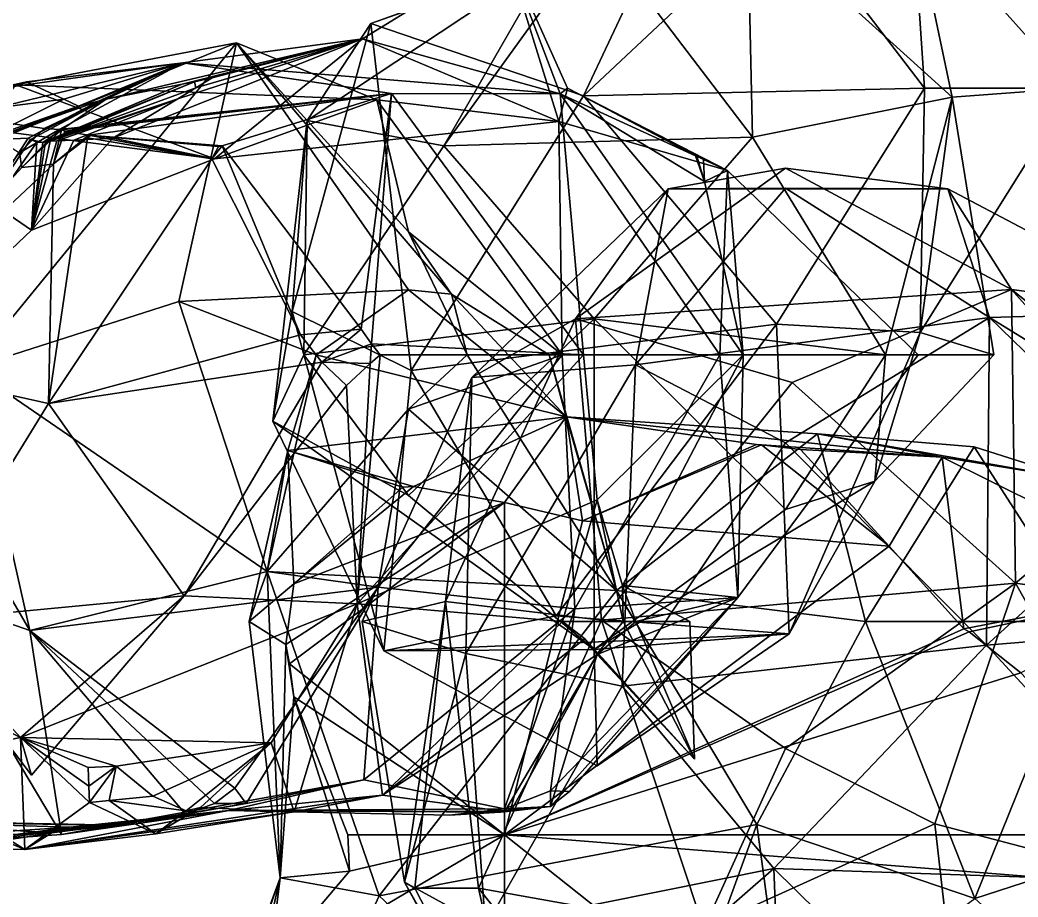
# Model space of a CAD drawing. Extents: x 290095 to 295679, y 4553756 to 4561441.
# Drawn here: x 293787.6 to 293854.3, y 4558710.3 to 4558768.9 of the extents above; entities that cross this region are included whole.
import ezdxf

# ---------------------------------------------------------------- set-up
doc = ezdxf.new("R2010")
doc.units = 0
doc.layers.add('Au_ppm_Pref_-_0_5', color=7, linetype='CONTINUOUS')

msp = doc.modelspace()

# ---------------------------------------------------------------- linework, layer by layer
at = {"layer": 'Au_ppm_Pref_-_0_5'}
for points in [[(293830.823, 4558775.64, 1876.827), (293838.787, 4558776.532, 1880.878), (293825.281, 4558763.86, 1881.341)], [(293848.072, 4558764.377, 1881.203), (293825.281, 4558763.86, 1881.341), (293838.787, 4558776.532, 1880.878)], [(293847.277, 4558776.384, 1876.827), (293836.245, 4558776.151, 1871.703), (293849.911, 4558763.767, 1870.999)], [(293847.277, 4558776.384, 1876.827), (293848.072, 4558764.377, 1881.203), (293838.787, 4558776.532, 1880.878)], [(293847.277, 4558776.384, 1876.827), (293858.006, 4558764.377, 1876.827), (293848.072, 4558764.377, 1881.203)], [(293847.277, 4558776.384, 1876.827), (293849.911, 4558763.767, 1870.999), (293858.006, 4558764.377, 1876.827)], [(293823.151, 4558773.04, 1872.344), (293830.823, 4558775.64, 1876.827), (293811.062, 4558768.687, 1877.22)], [(293811.062, 4558768.687, 1877.22), (293830.823, 4558775.64, 1876.827), (293825.281, 4558763.86, 1881.341)], [(293836.245, 4558776.151, 1871.703), (293826.188, 4558774.73, 1867.436), (293836.571, 4558761.096, 1867.086)], [(293849.911, 4558763.767, 1870.999), (293836.245, 4558776.151, 1871.703), (293836.571, 4558761.096, 1867.086)], [(293823.151, 4558773.04, 1872.344), (293815.935, 4558760.517, 1867.34), (293826.188, 4558774.73, 1867.436)], [(293826.188, 4558774.73, 1867.436), (293815.935, 4558760.517, 1867.34), (293836.571, 4558761.096, 1867.086)], [(293806.805, 4558762.222, 1871.697), (293823.151, 4558773.04, 1872.344), (293811.062, 4558768.687, 1877.22)], [(293823.151, 4558773.04, 1872.344), (293806.805, 4558762.222, 1871.697), (293815.935, 4558760.517, 1867.34)], [(293820.086, 4558773.566, 1912.463), (293823.636, 4558762.152, 1917.156), (293810.504, 4558767.673, 1913.022)], [(293820.086, 4558773.566, 1912.463), (293810.504, 4558767.673, 1913.022), (293823.73, 4558764.004, 1906.88)], [(293820.086, 4558773.566, 1912.463), (293824.21, 4558764.377, 1912.463), (293823.636, 4558762.152, 1917.156)], [(293824.21, 4558764.377, 1912.463), (293820.086, 4558773.566, 1912.463), (293823.73, 4558764.004, 1906.88)], [(293806.805, 4558762.222, 1871.697), (293811.062, 4558768.687, 1877.22), (293805.814, 4558749.462, 1875.955)], [(293805.814, 4558749.462, 1875.955), (293811.062, 4558768.687, 1877.22), (293813.751, 4558745.502, 1881.397)], [(293813.751, 4558745.502, 1881.397), (293811.062, 4558768.687, 1877.22), (293825.281, 4558763.86, 1881.341)], [(293793.381, 4558763.641, 1910.501), (293810.504, 4558767.673, 1913.022), (293798.456, 4558764.646, 1912.013)], [(293798.501, 4558766.075, 1906.31), (293810.504, 4558767.673, 1913.022), (293793.381, 4558763.641, 1910.501)], [(293810.504, 4558767.673, 1913.022), (293793.829, 4558761.031, 1914.848), (293798.158, 4558763.671, 1913.31)], [(293810.504, 4558767.673, 1913.022), (293800.617, 4558759.647, 1918.854), (293793.829, 4558761.031, 1914.848)], [(293799.362, 4558764.405, 1912.882), (293810.504, 4558767.673, 1913.022), (293798.158, 4558763.671, 1913.31)], [(293798.456, 4558764.646, 1912.013), (293810.504, 4558767.673, 1913.022), (293800.449, 4558765.068, 1912.496)], [(293823.73, 4558764.004, 1906.88), (293810.504, 4558767.673, 1913.022), (293798.501, 4558766.075, 1906.31)], [(293800.449, 4558765.068, 1912.496), (293810.504, 4558767.673, 1913.022), (293799.362, 4558764.405, 1912.882)], [(293800.617, 4558759.647, 1918.854), (293810.504, 4558767.673, 1913.022), (293823.636, 4558762.152, 1917.156)], [(293784.215, 4558760.178, 1930.281), (293787.338, 4558764.598, 1924.359), (293802.083, 4558767.412, 1930.905)], [(293784.215, 4558760.178, 1930.281), (293802.083, 4558767.412, 1930.905), (293784.312, 4558745.654, 1930.778)], [(293784.312, 4558745.654, 1930.778), (293802.083, 4558767.412, 1930.905), (293798.232, 4558750.122, 1933.732)], [(293811.471, 4558763.589, 1925.077), (293802.083, 4558767.412, 1930.905), (293787.338, 4558764.598, 1924.359)], [(293813.589, 4558750.908, 1931.73), (293798.232, 4558750.122, 1933.732), (293802.083, 4558767.412, 1930.905)], [(293813.589, 4558754.781, 1927.54), (293816.455, 4558750.612, 1930.281), (293802.083, 4558767.412, 1930.905)], [(293813.589, 4558754.781, 1927.54), (293802.083, 4558767.412, 1930.905), (293811.471, 4558763.589, 1925.077)], [(293816.455, 4558750.612, 1930.281), (293813.589, 4558750.908, 1931.73), (293802.083, 4558767.412, 1930.905)], [(293798.501, 4558766.075, 1906.31), (293783.705, 4558762.511, 1903.761), (293789.231, 4558761.673, 1901.375)], [(293798.501, 4558766.075, 1906.31), (293785.738, 4558764.289, 1906.094), (293783.705, 4558762.511, 1903.761)], [(293798.501, 4558766.075, 1906.31), (293788.043, 4558764.792, 1906.411), (293785.738, 4558764.289, 1906.094)], [(293798.501, 4558766.075, 1906.31), (293790.536, 4558763.635, 1909.218), (293788.043, 4558764.792, 1906.411)], [(293790.241, 4558761.604, 1901.068), (293798.501, 4558766.075, 1906.31), (293789.231, 4558761.673, 1901.375)], [(293798.501, 4558766.075, 1906.31), (293790.241, 4558761.604, 1901.068), (293812.438, 4558764.022, 1901.062)], [(293798.501, 4558766.075, 1906.31), (293791.522, 4558763.178, 1910.328), (293790.536, 4558763.635, 1909.218)], [(293791.522, 4558763.178, 1910.328), (293798.501, 4558766.075, 1906.31), (293792.863, 4558763.512, 1910.453)], [(293798.501, 4558766.075, 1906.31), (293793.381, 4558763.641, 1910.501), (293792.863, 4558763.512, 1910.453)], [(293823.73, 4558764.004, 1906.88), (293798.501, 4558766.075, 1906.31), (293812.438, 4558764.022, 1901.062)], [(293799.272, 4558764.807, 1912.257), (293798.456, 4558764.646, 1912.013), (293800.449, 4558765.068, 1912.496)], [(293799.362, 4558764.405, 1912.882), (293799.272, 4558764.807, 1912.257), (293800.449, 4558765.068, 1912.496)], [(293800.617, 4558759.647, 1918.854), (293787.338, 4558764.598, 1924.359), (293776.967, 4558762.714, 1918.402)], [(293788.043, 4558764.792, 1906.411), (293777.495, 4558761.944, 1905.753), (293785.738, 4558764.289, 1906.094)], [(293777.495, 4558761.944, 1905.753), (293788.043, 4558764.792, 1906.411), (293790.536, 4558763.635, 1909.218)], [(293800.617, 4558759.647, 1918.854), (293811.471, 4558763.589, 1925.077), (293787.338, 4558764.598, 1924.359)], [(293798.456, 4558764.646, 1912.013), (293789.318, 4558760.78, 1912.829), (293789.139, 4558760.755, 1912.757)], [(293798.456, 4558764.646, 1912.013), (293789.139, 4558760.755, 1912.757), (293793.381, 4558763.641, 1910.501)], [(293798.456, 4558764.646, 1912.013), (293799.272, 4558764.807, 1912.257), (293789.318, 4558760.78, 1912.829)], [(293789.318, 4558760.78, 1912.829), (293799.272, 4558764.807, 1912.257), (293789.633, 4558760.823, 1912.956)], [(293799.272, 4558764.807, 1912.257), (293799.362, 4558764.405, 1912.882), (293789.633, 4558760.823, 1912.956)], [(293789.633, 4558760.823, 1912.956), (293799.362, 4558764.405, 1912.882), (293798.158, 4558763.671, 1913.31)], [(293823.636, 4558762.152, 1917.156), (293824.21, 4558764.377, 1912.463), (293834.894, 4558758.871, 1912.463)], [(293823.73, 4558764.004, 1906.88), (293832.758, 4558759.853, 1911.395), (293824.21, 4558764.377, 1912.463)], [(293832.856, 4558759.824, 1911.589), (293833.304, 4558759.603, 1911.667), (293824.21, 4558764.377, 1912.463)], [(293833.304, 4558759.603, 1911.667), (293834.894, 4558758.871, 1912.463), (293824.21, 4558764.377, 1912.463)], [(293824.21, 4558764.377, 1912.463), (293832.758, 4558759.853, 1911.395), (293832.856, 4558759.824, 1911.589)], [(293838.174, 4558748.605, 1881.795), (293825.281, 4558763.86, 1881.341), (293848.072, 4558764.377, 1881.203)], [(293847.787, 4558748.047, 1876.053), (293838.174, 4558748.605, 1881.795), (293848.072, 4558764.377, 1881.203)], [(293849.911, 4558763.767, 1870.999), (293847.787, 4558748.047, 1876.053), (293858.006, 4558764.377, 1876.827)], [(293847.787, 4558748.047, 1876.053), (293848.072, 4558764.377, 1881.203), (293858.006, 4558764.377, 1876.827)], [(293790.536, 4558763.635, 1909.218), (293785.041, 4558760.903, 1910.684), (293777.495, 4558761.944, 1905.753)], [(293791.522, 4558763.178, 1910.328), (293785.041, 4558760.903, 1910.684), (293790.536, 4558763.635, 1909.218)], [(293788.154, 4558761.032, 1911.909), (293792.863, 4558763.512, 1910.453), (293793.381, 4558763.641, 1910.501)], [(293788.154, 4558761.032, 1911.909), (293793.381, 4558763.641, 1910.501), (293788.327, 4558760.953, 1912.102)], [(293793.381, 4558763.641, 1910.501), (293789.139, 4558760.755, 1912.757), (293788.327, 4558760.953, 1912.102)], [(293790.08, 4558760.845, 1913.157), (293789.633, 4558760.823, 1912.956), (293798.158, 4558763.671, 1913.31)], [(293790.08, 4558760.845, 1913.157), (293798.158, 4558763.671, 1913.31), (293791.203, 4558760.901, 1913.664)], [(293812.438, 4558764.022, 1901.062), (293790.241, 4558761.604, 1901.068), (293790.378, 4558761.589, 1901.024)], [(293812.438, 4558764.022, 1901.062), (293790.378, 4558761.589, 1901.024), (293790.605, 4558761.503, 1900.861)], [(293812.438, 4558764.022, 1901.062), (293790.605, 4558761.503, 1900.861), (293792.201, 4558761.237, 1899.861)], [(293798.158, 4558763.671, 1913.31), (293793.829, 4558761.031, 1914.848), (293791.203, 4558760.901, 1913.664)], [(293812.438, 4558764.022, 1901.062), (293792.201, 4558761.237, 1899.861), (293801.119, 4558760.518, 1896.002)], [(293810.411, 4558748.27, 1896.078), (293812.438, 4558764.022, 1901.062), (293801.119, 4558760.518, 1896.002)], [(293811.1, 4558747.301, 1896.068), (293812.438, 4558764.022, 1901.062), (293810.411, 4558748.27, 1896.078)], [(293811.1, 4558747.301, 1896.068), (293825.288, 4558746.559, 1900.639), (293812.438, 4558764.022, 1901.062)], [(293823.73, 4558764.004, 1906.88), (293812.438, 4558764.022, 1901.062), (293825.288, 4558746.559, 1900.639)], [(293838.174, 4558748.605, 1881.795), (293813.751, 4558745.502, 1881.397), (293825.281, 4558763.86, 1881.341)], [(293832.758, 4558759.853, 1911.395), (293823.73, 4558764.004, 1906.88), (293833.368, 4558758.144, 1911.015)], [(293835.946, 4558746.559, 1907.317), (293833.368, 4558758.144, 1911.015), (293823.73, 4558764.004, 1906.88)], [(293835.946, 4558746.559, 1907.317), (293823.73, 4558764.004, 1906.88), (293825.288, 4558746.559, 1900.639)], [(293849.911, 4558763.767, 1870.999), (293836.571, 4558761.096, 1867.086), (293845.459, 4558746.559, 1867.742)], [(293852.702, 4558746.559, 1870.887), (293849.911, 4558763.767, 1870.999), (293845.459, 4558746.559, 1867.742)], [(293849.911, 4558763.767, 1870.999), (293852.702, 4558746.559, 1870.887), (293847.787, 4558748.047, 1876.053)], [(293791.522, 4558763.178, 1910.328), (293785.574, 4558760.925, 1910.894), (293785.041, 4558760.903, 1910.684)], [(293791.522, 4558763.178, 1910.328), (293792.863, 4558763.512, 1910.453), (293785.574, 4558760.925, 1910.894)], [(293785.574, 4558760.925, 1910.894), (293792.863, 4558763.512, 1910.453), (293788.154, 4558761.032, 1911.909)], [(293800.617, 4558759.647, 1918.854), (293823.636, 4558762.152, 1917.156), (293811.471, 4558763.589, 1925.077)], [(293823.636, 4558762.152, 1917.156), (293823.851, 4558746.559, 1924.036), (293811.471, 4558763.589, 1925.077)], [(293823.851, 4558746.559, 1924.036), (293813.589, 4558754.781, 1927.54), (293811.471, 4558763.589, 1925.077)], [(293800.617, 4558759.647, 1918.854), (293776.967, 4558762.714, 1918.402), (293788.39, 4558754.876, 1915.629)], [(293776.967, 4558762.714, 1918.402), (293777.522, 4558744.57, 1912.256), (293788.39, 4558754.876, 1915.629)], [(293787.574, 4558760.045, 1901.229), (293789.231, 4558761.673, 1901.375), (293783.705, 4558762.511, 1903.761)], [(293790.241, 4558761.604, 1901.068), (293789.231, 4558761.673, 1901.375), (293787.574, 4558760.045, 1901.229)], [(293804.511, 4558742.12, 1870.887), (293806.805, 4558762.222, 1871.697), (293805.814, 4558749.462, 1875.955)], [(293806.805, 4558762.222, 1871.697), (293804.511, 4558742.12, 1870.887), (293806.591, 4558746.559, 1867.588)], [(293806.805, 4558762.222, 1871.697), (293806.591, 4558746.559, 1867.588), (293815.935, 4558760.517, 1867.34)], [(293823.636, 4558762.152, 1917.156), (293834.397, 4558746.559, 1917.662), (293823.851, 4558746.559, 1924.036)], [(293823.636, 4558762.152, 1917.156), (293834.894, 4558758.871, 1912.463), (293834.397, 4558746.559, 1917.662)], [(293788.154, 4558761.032, 1911.909), (293777.522, 4558744.57, 1912.256), (293785.574, 4558760.925, 1910.894)], [(293788.327, 4558760.953, 1912.102), (293777.522, 4558744.57, 1912.256), (293788.154, 4558761.032, 1911.909)], [(293790.241, 4558761.604, 1901.068), (293787.574, 4558760.045, 1901.229), (293787.744, 4558759.071, 1900.82)], [(293787.744, 4558759.071, 1900.82), (293790.378, 4558761.589, 1901.024), (293790.241, 4558761.604, 1901.068)], [(293789.854, 4558759.303, 1900.319), (293790.378, 4558761.589, 1901.024), (293787.744, 4558759.071, 1900.82)], [(293793.829, 4558761.031, 1914.848), (293788.39, 4558754.876, 1915.629), (293791.203, 4558760.901, 1913.664)], [(293800.617, 4558759.647, 1918.854), (293788.39, 4558754.876, 1915.629), (293793.829, 4558761.031, 1914.848)], [(293792.117, 4558761.052, 1899.827), (293789.86, 4558759.313, 1900.32), (293789.521, 4558743.303, 1896.263)], [(293789.521, 4558743.303, 1896.263), (293800.444, 4558759.66, 1895.959), (293792.117, 4558761.052, 1899.827)], [(293790.605, 4558761.503, 1900.861), (293790.378, 4558761.589, 1901.024), (293789.854, 4558759.303, 1900.319)], [(293790.605, 4558761.503, 1900.861), (293789.854, 4558759.303, 1900.319), (293789.86, 4558759.313, 1900.32)], [(293790.605, 4558761.503, 1900.861), (293789.86, 4558759.313, 1900.32), (293792.201, 4558761.237, 1899.861)], [(293792.201, 4558761.237, 1899.861), (293789.86, 4558759.313, 1900.32), (293792.117, 4558761.052, 1899.827)], [(293792.201, 4558761.237, 1899.861), (293792.117, 4558761.052, 1899.827), (293792.329, 4558761.216, 1899.781)], [(293800.444, 4558759.66, 1895.959), (293792.329, 4558761.216, 1899.781), (293792.117, 4558761.052, 1899.827)], [(293792.201, 4558761.237, 1899.861), (293792.329, 4558761.216, 1899.781), (293801.119, 4558760.518, 1896.002)], [(293800.88, 4558760.487, 1895.993), (293792.329, 4558761.216, 1899.781), (293800.444, 4558759.66, 1895.959)], [(293800.88, 4558760.487, 1895.993), (293801.119, 4558760.518, 1896.002), (293792.329, 4558761.216, 1899.781)], [(293825.999, 4558748.972, 1867.519), (293836.571, 4558761.096, 1867.086), (293815.935, 4558760.517, 1867.34)], [(293825.999, 4558748.972, 1867.519), (293845.459, 4558746.559, 1867.742), (293836.571, 4558761.096, 1867.086)], [(293788.738, 4558760.766, 1912.559), (293777.522, 4558744.57, 1912.256), (293788.327, 4558760.953, 1912.102)], [(293788.39, 4558754.876, 1915.629), (293777.522, 4558744.57, 1912.256), (293788.738, 4558760.766, 1912.559)], [(293789.139, 4558760.755, 1912.757), (293788.738, 4558760.766, 1912.559), (293788.327, 4558760.953, 1912.102)], [(293788.39, 4558754.876, 1915.629), (293790.08, 4558760.845, 1913.157), (293791.203, 4558760.901, 1913.664)], [(293790.08, 4558760.845, 1913.157), (293788.39, 4558754.876, 1915.629), (293789.633, 4558760.823, 1912.956)], [(293788.39, 4558754.876, 1915.629), (293789.318, 4558760.78, 1912.829), (293789.633, 4558760.823, 1912.956)], [(293789.318, 4558760.78, 1912.829), (293788.39, 4558754.876, 1915.629), (293789.139, 4558760.755, 1912.757)], [(293788.39, 4558754.876, 1915.629), (293788.738, 4558760.766, 1912.559), (293789.139, 4558760.755, 1912.757)], [(293800.444, 4558759.66, 1895.959), (293806.363, 4558747.895, 1895.924), (293801.119, 4558760.518, 1896.002)], [(293800.88, 4558760.487, 1895.993), (293800.444, 4558759.66, 1895.959), (293801.119, 4558760.518, 1896.002)], [(293801.119, 4558760.518, 1896.002), (293806.363, 4558747.895, 1895.924), (293810.411, 4558748.27, 1896.078)], [(293825.999, 4558748.972, 1867.519), (293815.935, 4558760.517, 1867.34), (293806.591, 4558746.559, 1867.588)], [(293787.574, 4558760.045, 1901.229), (293775.998, 4558746.291, 1900.628), (293787.744, 4558759.071, 1900.82)], [(293800.444, 4558759.66, 1895.959), (293789.521, 4558743.303, 1896.263), (293806.363, 4558747.895, 1895.924)], [(293833.368, 4558758.144, 1911.015), (293832.856, 4558759.824, 1911.589), (293832.758, 4558759.853, 1911.395)], [(293833.304, 4558759.603, 1911.667), (293832.856, 4558759.824, 1911.589), (293833.368, 4558758.144, 1911.015)], [(293787.744, 4558759.071, 1900.82), (293775.998, 4558746.291, 1900.628), (293789.854, 4558759.303, 1900.319)], [(293789.854, 4558759.303, 1900.319), (293775.998, 4558746.291, 1900.628), (293789.521, 4558743.303, 1896.263)], [(293789.86, 4558759.313, 1900.32), (293789.854, 4558759.303, 1900.319), (293789.521, 4558743.303, 1896.263)], [(293824.735, 4558748.956, 1841.314), (293853.879, 4558750.932, 1840.224), (293838.787, 4558759.028, 1842.974)], [(293830.944, 4558757.65, 1847.13), (293824.735, 4558748.956, 1841.314), (293838.787, 4558759.028, 1842.974)], [(293849.632, 4558757.653, 1845.716), (293830.944, 4558757.65, 1847.13), (293838.787, 4558759.028, 1842.974)], [(293833.368, 4558758.144, 1911.015), (293834.894, 4558758.871, 1912.463), (293833.304, 4558759.603, 1911.667)], [(293838.787, 4558759.028, 1842.974), (293853.879, 4558750.932, 1840.224), (293849.632, 4558757.653, 1845.716)], [(293833.368, 4558758.144, 1911.015), (293835.946, 4558746.559, 1907.317), (293834.894, 4558758.871, 1912.463)], [(293834.894, 4558758.871, 1912.463), (293847.639, 4558746.559, 1912.463), (293834.397, 4558746.559, 1917.662)], [(293835.946, 4558746.559, 1907.317), (293847.639, 4558746.559, 1912.463), (293834.894, 4558758.871, 1912.463)], [(293817.805, 4558745.042, 1847.13), (293824.735, 4558748.956, 1841.314), (293830.944, 4558757.65, 1847.13)], [(293828.76, 4558745.886, 1852.765), (293817.805, 4558745.042, 1847.13), (293830.944, 4558757.65, 1847.13)], [(293838.787, 4558757.699, 1850.843), (293852.418, 4558749.058, 1853.625), (293828.76, 4558745.886, 1852.765)], [(293838.787, 4558757.699, 1850.843), (293828.76, 4558745.886, 1852.765), (293830.944, 4558757.65, 1847.13)], [(293838.787, 4558757.699, 1850.843), (293830.944, 4558757.65, 1847.13), (293849.632, 4558757.653, 1845.716)], [(293849.632, 4558757.653, 1845.716), (293852.418, 4558749.058, 1853.625), (293838.787, 4558757.699, 1850.843)], [(293852.418, 4558749.058, 1853.625), (293849.632, 4558757.653, 1845.716), (293865.2, 4558749.432, 1847.19)], [(293853.879, 4558750.932, 1840.224), (293865.2, 4558749.432, 1847.19), (293849.632, 4558757.653, 1845.716)], [(293823.851, 4558746.559, 1924.036), (293817.514, 4558746.559, 1928.43), (293813.589, 4558754.781, 1927.54)], [(293813.589, 4558754.781, 1927.54), (293817.514, 4558746.559, 1928.43), (293816.455, 4558750.612, 1930.281)], [(293813.589, 4558750.908, 1931.73), (293807.405, 4558746.559, 1933.196), (293798.232, 4558750.122, 1933.732)], [(293824.115, 4558742.402, 1934.855), (293807.405, 4558746.559, 1933.196), (293813.589, 4558750.908, 1931.73)], [(293816.455, 4558750.612, 1930.281), (293824.115, 4558742.402, 1934.855), (293813.589, 4558750.908, 1931.73)], [(293817.514, 4558746.559, 1928.43), (293822.976, 4558746.559, 1930.281), (293816.455, 4558750.612, 1930.281)], [(293816.455, 4558750.612, 1930.281), (293822.976, 4558746.559, 1930.281), (293824.115, 4558742.402, 1934.855)], [(293839.216, 4558744.709, 1836.457), (293853.879, 4558750.932, 1840.224), (293824.735, 4558748.956, 1841.314)], [(293839.216, 4558744.709, 1836.457), (293854.148, 4558731.308, 1833.815), (293853.879, 4558750.932, 1840.224)], [(293865.2, 4558749.432, 1847.19), (293853.879, 4558750.932, 1840.224), (293870.383, 4558737.788, 1841.191)], [(293863.986, 4558739.559, 1837.585), (293853.879, 4558750.932, 1840.224), (293854.148, 4558731.308, 1833.815)], [(293863.986, 4558739.559, 1837.585), (293870.383, 4558737.788, 1841.191), (293853.879, 4558750.932, 1840.224)], [(293804.137, 4558732.071, 1930.598), (293784.312, 4558745.654, 1930.778), (293798.232, 4558750.122, 1933.732)], [(293804.137, 4558732.071, 1930.598), (293798.232, 4558750.122, 1933.732), (293807.405, 4558746.559, 1933.196)], [(293804.511, 4558742.12, 1870.887), (293805.814, 4558749.462, 1875.955), (293811.931, 4558726.778, 1876.828)], [(293813.751, 4558745.502, 1881.397), (293811.931, 4558726.778, 1876.828), (293805.814, 4558749.462, 1875.955)], [(293825.999, 4558748.972, 1867.519), (293806.591, 4558746.559, 1867.588), (293813.589, 4558737.145, 1867.749)], [(293825.999, 4558748.972, 1867.519), (293813.589, 4558737.145, 1867.749), (293825.994, 4558726.864, 1869.675)], [(293826.487, 4558728.819, 1835.357), (293824.735, 4558748.956, 1841.314), (293816.05, 4558730.068, 1841.304)], [(293816.05, 4558730.068, 1841.304), (293824.735, 4558748.956, 1841.314), (293817.805, 4558745.042, 1847.13)], [(293826.487, 4558728.819, 1835.357), (293839.216, 4558744.709, 1836.457), (293824.735, 4558748.956, 1841.314)], [(293825.999, 4558748.972, 1867.519), (293825.994, 4558726.864, 1869.675), (293838.787, 4558736.216, 1867.44)], [(293825.999, 4558748.972, 1867.519), (293838.787, 4558736.216, 1867.44), (293845.459, 4558746.559, 1867.742)], [(293852.418, 4558749.058, 1853.625), (293838.787, 4558740.669, 1857.045), (293828.76, 4558745.886, 1852.765)], [(293852.223, 4558727.148, 1857.086), (293838.787, 4558740.669, 1857.045), (293852.418, 4558749.058, 1853.625)], [(293863.986, 4558737.819, 1856.095), (293852.223, 4558727.148, 1857.086), (293852.418, 4558749.058, 1853.625)], [(293870.485, 4558737.933, 1853.069), (293852.418, 4558749.058, 1853.625), (293865.2, 4558749.432, 1847.19)], [(293870.485, 4558737.933, 1853.069), (293863.986, 4558737.819, 1856.095), (293852.418, 4558749.058, 1853.625)], [(293823.446, 4558729.113, 1881.349), (293813.751, 4558745.502, 1881.397), (293838.174, 4558748.605, 1881.795)], [(293838.174, 4558748.605, 1881.795), (293839.03, 4558727.919, 1877.276), (293823.446, 4558729.113, 1881.349)], [(293847.787, 4558748.047, 1876.053), (293839.03, 4558727.919, 1877.276), (293838.174, 4558748.605, 1881.795)], [(293806.363, 4558747.895, 1895.924), (293789.521, 4558743.303, 1896.263), (293807.798, 4558746.068, 1895.909)], [(293807.798, 4558746.068, 1895.909), (293810.411, 4558748.27, 1896.078), (293806.363, 4558747.895, 1895.924)], [(293807.798, 4558746.068, 1895.909), (293811.1, 4558747.301, 1896.068), (293810.411, 4558748.27, 1896.078)], [(293844.753, 4558738.122, 1870.887), (293839.03, 4558727.919, 1877.276), (293847.787, 4558748.047, 1876.053)], [(293852.702, 4558746.559, 1870.887), (293844.753, 4558738.122, 1870.887), (293847.787, 4558748.047, 1876.053)], [(293807.798, 4558746.068, 1895.909), (293811.01, 4558745.986, 1896.018), (293811.1, 4558747.301, 1896.068)], [(293811.01, 4558745.986, 1896.018), (293811.681, 4558746.559, 1896.061), (293811.1, 4558747.301, 1896.068)], [(293825.288, 4558746.559, 1900.639), (293811.1, 4558747.301, 1896.068), (293811.681, 4558746.559, 1896.061)], [(293775.998, 4558746.291, 1900.628), (293780.532, 4558728.741, 1896.879), (293789.521, 4558743.303, 1896.263)], [(293780.678, 4558730.787, 1918.197), (293777.538, 4558746.559, 1924.028), (293788.275, 4558728.145, 1924.731)], [(293777.538, 4558746.559, 1924.028), (293784.312, 4558745.654, 1930.778), (293788.275, 4558728.145, 1924.731)], [(293804.137, 4558732.071, 1930.598), (293807.405, 4558746.559, 1933.196), (293805.516, 4558740.157, 1936.22)], [(293804.511, 4558742.12, 1870.887), (293813.589, 4558737.145, 1867.749), (293806.591, 4558746.559, 1867.588)], [(293805.516, 4558740.157, 1936.22), (293807.405, 4558746.559, 1933.196), (293824.115, 4558742.402, 1934.855)], [(293811.01, 4558745.986, 1896.018), (293810.143, 4558729.915, 1900.84), (293811.681, 4558746.559, 1896.061)], [(293811.681, 4558746.559, 1896.061), (293810.143, 4558729.915, 1900.84), (293825.288, 4558746.559, 1900.639)], [(293810.143, 4558729.915, 1900.84), (293826.188, 4558736.871, 1903.813), (293825.288, 4558746.559, 1900.639)], [(293824.702, 4558729.572, 1918.121), (293811.559, 4558731.022, 1923.477), (293823.851, 4558746.559, 1924.036)], [(293823.851, 4558746.559, 1924.036), (293811.559, 4558731.022, 1923.477), (293813.589, 4558742.935, 1929.073)], [(293823.851, 4558746.559, 1924.036), (293813.589, 4558742.935, 1929.073), (293817.514, 4558746.559, 1928.43)], [(293813.589, 4558742.935, 1929.073), (293827.483, 4558730.801, 1928.955), (293817.514, 4558746.559, 1928.43)], [(293817.514, 4558746.559, 1928.43), (293827.483, 4558730.801, 1928.955), (293822.976, 4558746.559, 1930.281)], [(293824.115, 4558742.402, 1934.855), (293822.976, 4558746.559, 1930.281), (293827.483, 4558730.801, 1928.955)], [(293834.397, 4558746.559, 1917.662), (293824.702, 4558729.572, 1918.121), (293823.851, 4558746.559, 1924.036)], [(293835.598, 4558730.34, 1912.463), (293824.702, 4558729.572, 1918.121), (293834.397, 4558746.559, 1917.662)], [(293835.946, 4558746.559, 1907.317), (293825.288, 4558746.559, 1900.639), (293826.188, 4558736.871, 1903.813)], [(293835.946, 4558746.559, 1907.317), (293826.188, 4558736.871, 1903.813), (293827.886, 4558731.142, 1906.523)], [(293827.886, 4558731.142, 1906.523), (293835.598, 4558730.34, 1912.463), (293835.946, 4558746.559, 1907.317)], [(293847.639, 4558746.559, 1912.463), (293835.598, 4558730.34, 1912.463), (293834.397, 4558746.559, 1917.662)], [(293835.946, 4558746.559, 1907.317), (293835.598, 4558730.34, 1912.463), (293847.639, 4558746.559, 1912.463)], [(293844.753, 4558738.122, 1870.887), (293845.459, 4558746.559, 1867.742), (293838.787, 4558736.216, 1867.44)], [(293844.753, 4558738.122, 1870.887), (293852.702, 4558746.559, 1870.887), (293845.459, 4558746.559, 1867.742)], [(293804.137, 4558732.071, 1930.598), (293788.275, 4558728.145, 1924.731), (293784.312, 4558745.654, 1930.778)], [(293798.577, 4558730.441, 1896.349), (293807.798, 4558746.068, 1895.909), (293789.521, 4558743.303, 1896.263)], [(293798.577, 4558730.441, 1896.349), (293809.446, 4558744.496, 1895.91), (293807.798, 4558746.068, 1895.909)], [(293809.446, 4558744.496, 1895.91), (293811.01, 4558745.986, 1896.018), (293807.798, 4558746.068, 1895.909)], [(293810.143, 4558729.915, 1900.84), (293811.01, 4558745.986, 1896.018), (293809.446, 4558744.496, 1895.91)], [(293817.415, 4558726.607, 1852.676), (293828.76, 4558745.886, 1852.765), (293827.861, 4558724.41, 1856.776)], [(293817.805, 4558745.042, 1847.13), (293828.76, 4558745.886, 1852.765), (293817.415, 4558726.607, 1852.676)], [(293828.76, 4558745.886, 1852.765), (293838.787, 4558740.669, 1857.045), (293827.861, 4558724.41, 1856.776)], [(293816.05, 4558730.068, 1841.304), (293817.805, 4558745.042, 1847.13), (293810.477, 4558728.741, 1847.13)], [(293810.477, 4558728.741, 1847.13), (293817.805, 4558745.042, 1847.13), (293817.415, 4558726.607, 1852.676)], [(293823.446, 4558729.113, 1881.349), (293811.931, 4558726.778, 1876.828), (293813.751, 4558745.502, 1881.397)], [(293810.143, 4558729.915, 1900.84), (293809.446, 4558744.496, 1895.91), (293798.577, 4558730.441, 1896.349)], [(293839.216, 4558744.709, 1836.457), (293826.487, 4558728.819, 1835.357), (293854.148, 4558731.308, 1833.815)], [(293789.521, 4558743.303, 1896.263), (293780.532, 4558728.741, 1896.879), (293798.577, 4558730.441, 1896.349)], [(293804.137, 4558732.071, 1930.598), (293827.483, 4558730.801, 1928.955), (293813.589, 4558742.935, 1929.073)], [(293804.137, 4558732.071, 1930.598), (293813.589, 4558742.935, 1929.073), (293811.559, 4558731.022, 1923.477)], [(293813.927, 4558737.755, 1939.034), (293805.516, 4558740.157, 1936.22), (293824.115, 4558742.402, 1934.855)], [(293824.115, 4558742.402, 1934.855), (293820, 4558736.686, 1939.238), (293813.927, 4558737.755, 1939.034)], [(293824.115, 4558742.402, 1934.855), (293825.218, 4558735.462, 1939.627), (293820, 4558736.686, 1939.238)], [(293825.218, 4558735.462, 1939.627), (293824.115, 4558742.402, 1934.855), (293836.839, 4558740.572, 1939.378)], [(293836.839, 4558740.572, 1939.378), (293824.115, 4558742.402, 1934.855), (293849.251, 4558739.712, 1934.944)], [(293824.115, 4558742.402, 1934.855), (293827.483, 4558730.801, 1928.955), (293840.91, 4558741.267, 1931.044)], [(293840.91, 4558741.267, 1931.044), (293849.251, 4558739.712, 1934.944), (293824.115, 4558742.402, 1934.855)], [(293825.994, 4558726.864, 1869.675), (293804.511, 4558742.12, 1870.887), (293811.931, 4558726.778, 1876.828)], [(293804.511, 4558742.12, 1870.887), (293825.994, 4558726.864, 1869.675), (293813.589, 4558737.145, 1867.749)], [(293844.121, 4558728.741, 1926.856), (293840.91, 4558741.267, 1931.044), (293827.483, 4558730.801, 1928.955)], [(293840.91, 4558741.267, 1931.044), (293858.13, 4558738.278, 1930.281), (293849.251, 4558739.712, 1934.944)], [(293840.91, 4558741.267, 1931.044), (293844.121, 4558728.741, 1926.856), (293851.386, 4558740.414, 1926.39)], [(293858.13, 4558738.278, 1930.281), (293840.91, 4558741.267, 1931.044), (293851.386, 4558740.414, 1926.39)], [(293836.839, 4558740.572, 1939.378), (293837.182, 4558740.534, 1939.397), (293825.218, 4558735.462, 1939.627)], [(293825.218, 4558735.462, 1939.627), (293837.182, 4558740.534, 1939.397), (293845.711, 4558733.764, 1940.714)], [(293852.223, 4558727.148, 1857.086), (293827.861, 4558724.41, 1856.776), (293838.787, 4558740.669, 1857.045)], [(293836.839, 4558740.572, 1939.378), (293849.251, 4558739.712, 1934.944), (293837.182, 4558740.534, 1939.397)], [(293839.79, 4558740.236, 1939.579), (293845.711, 4558733.764, 1940.714), (293837.182, 4558740.534, 1939.397)], [(293837.182, 4558740.534, 1939.397), (293849.251, 4558739.712, 1934.944), (293839.79, 4558740.236, 1939.579)], [(293851.386, 4558740.414, 1926.39), (293844.121, 4558728.741, 1926.856), (293858.909, 4558728.741, 1926.734)], [(293858.13, 4558738.278, 1930.281), (293851.386, 4558740.414, 1926.39), (293858.909, 4558728.741, 1926.734)], [(293802.929, 4558728.741, 1936.22), (293805.516, 4558740.157, 1936.22), (293805.929, 4558731.249, 1939.895)], [(293804.137, 4558732.071, 1930.598), (293805.516, 4558740.157, 1936.22), (293802.929, 4558728.741, 1936.22)], [(293805.516, 4558740.157, 1936.22), (293813.206, 4558737.722, 1939.033), (293805.929, 4558731.249, 1939.895)], [(293813.206, 4558737.722, 1939.033), (293805.516, 4558740.157, 1936.22), (293813.927, 4558737.755, 1939.034)], [(293849.251, 4558739.712, 1934.944), (293845.711, 4558733.764, 1940.714), (293839.79, 4558740.236, 1939.579)], [(293849.251, 4558739.712, 1934.944), (293850.712, 4558728.244, 1941.708), (293845.711, 4558733.764, 1940.714)], [(293849.251, 4558739.712, 1934.944), (293866.305, 4558731.255, 1936.059), (293850.712, 4558728.244, 1941.708)], [(293849.251, 4558739.712, 1934.944), (293858.13, 4558738.278, 1930.281), (293866.305, 4558731.255, 1936.059)], [(293871.974, 4558728.741, 1837.425), (293863.986, 4558739.559, 1837.585), (293854.148, 4558731.308, 1833.815)], [(293805.929, 4558731.249, 1939.895), (293813.206, 4558737.722, 1939.033), (293813.927, 4558737.755, 1939.034)], [(293805.929, 4558731.249, 1939.895), (293813.927, 4558737.755, 1939.034), (293820, 4558736.686, 1939.238)], [(293839.03, 4558727.919, 1877.276), (293844.753, 4558738.122, 1870.887), (293825.994, 4558726.864, 1869.675)], [(293838.787, 4558736.216, 1867.44), (293825.994, 4558726.864, 1869.675), (293844.753, 4558738.122, 1870.887)], [(293871.33, 4558728.741, 1854.244), (293852.223, 4558727.148, 1857.086), (293863.986, 4558737.819, 1856.095)], [(293805.929, 4558731.249, 1939.895), (293820, 4558736.686, 1939.238), (293805.392, 4558727.207, 1940.467)], [(293820, 4558736.686, 1939.238), (293805.623, 4558725.897, 1940.656), (293805.392, 4558727.207, 1940.467)], [(293820, 4558736.686, 1939.238), (293820, 4558714.485, 1942.404), (293805.623, 4558725.897, 1940.656)], [(293810.143, 4558729.915, 1900.84), (293823.872, 4558728.741, 1905.432), (293826.188, 4558736.871, 1903.813)], [(293825.218, 4558735.462, 1939.627), (293820, 4558714.485, 1942.404), (293820, 4558736.686, 1939.238)], [(293823.872, 4558728.741, 1905.432), (293827.933, 4558728.741, 1905.701), (293826.188, 4558736.871, 1903.813)], [(293827.886, 4558731.142, 1906.523), (293826.188, 4558736.871, 1903.813), (293827.933, 4558728.741, 1905.701)], [(293825.218, 4558735.462, 1939.627), (293845.711, 4558733.764, 1940.714), (293820, 4558714.485, 1942.404)], [(293845.711, 4558733.764, 1940.714), (293850.712, 4558728.244, 1941.708), (293820, 4558714.485, 1942.404)], [(293804.137, 4558732.071, 1930.598), (293811.559, 4558731.022, 1923.477), (293788.275, 4558728.145, 1924.731)], [(293804.137, 4558732.071, 1930.598), (293802.929, 4558728.741, 1936.22), (293804.995, 4558711.601, 1936.934)], [(293804.137, 4558732.071, 1930.598), (293804.995, 4558711.601, 1936.934), (293811.626, 4558710.412, 1930.198)], [(293804.137, 4558732.071, 1930.598), (293811.626, 4558710.412, 1930.198), (293827.483, 4558730.801, 1928.955)], [(293788.275, 4558728.145, 1924.731), (293811.559, 4558731.022, 1923.477), (293801.971, 4558717.598, 1922.658)], [(293811.559, 4558731.022, 1923.477), (293802.735, 4558716.574, 1921.634), (293801.971, 4558717.598, 1922.658)], [(293802.735, 4558716.574, 1921.634), (293811.559, 4558731.022, 1923.477), (293810.607, 4558718.155, 1917.397)], [(293805.392, 4558727.207, 1940.467), (293802.929, 4558728.741, 1936.22), (293805.929, 4558731.249, 1939.895)], [(293824.702, 4558729.572, 1918.121), (293810.607, 4558718.155, 1917.397), (293811.559, 4558731.022, 1923.477)], [(293826.487, 4558728.819, 1835.357), (293838.787, 4558720.248, 1832.143), (293854.148, 4558731.308, 1833.815)], [(293827.886, 4558731.142, 1906.523), (293828.788, 4558728.741, 1907.749), (293835.598, 4558730.34, 1912.463)], [(293827.886, 4558731.142, 1906.523), (293832.377, 4558728.741, 1906.523), (293828.788, 4558728.741, 1907.749)], [(293827.886, 4558731.142, 1906.523), (293827.933, 4558728.741, 1905.701), (293832.377, 4558728.741, 1906.523)], [(293854.148, 4558731.308, 1833.815), (293838.787, 4558720.248, 1832.143), (293848.754, 4558715.208, 1831.981)], [(293848.754, 4558715.208, 1831.981), (293865.709, 4558710.762, 1834.259), (293854.148, 4558731.308, 1833.815)], [(293850.712, 4558728.244, 1941.708), (293866.305, 4558731.255, 1936.059), (293851.051, 4558728.043, 1941.75)], [(293851.051, 4558728.043, 1941.75), (293866.305, 4558731.255, 1936.059), (293854.5, 4558725.297, 1942.284)], [(293865.709, 4558710.762, 1834.259), (293871.974, 4558728.741, 1837.425), (293854.148, 4558731.308, 1833.815)], [(293798.577, 4558730.441, 1896.349), (293780.532, 4558728.741, 1896.879), (293788.39, 4558718.466, 1897.159)], [(293785.556, 4558714.166, 1915.985), (293780.678, 4558730.787, 1918.197), (293790.379, 4558714.511, 1918.143)], [(293780.678, 4558730.787, 1918.197), (293788.275, 4558728.145, 1924.731), (293790.379, 4558714.511, 1918.143)], [(293810.143, 4558729.915, 1900.84), (293798.577, 4558730.441, 1896.349), (293787.651, 4558720.976, 1900.584)], [(293787.651, 4558720.976, 1900.584), (293798.577, 4558730.441, 1896.349), (293788.39, 4558718.466, 1897.159)], [(293836.861, 4558715.168, 1927.958), (293827.483, 4558730.801, 1928.955), (293811.626, 4558710.412, 1930.198)], [(293823.071, 4558716.369, 1912.116), (293824.343, 4558717.367, 1912.463), (293835.598, 4558730.34, 1912.463)], [(293823.071, 4558716.369, 1912.116), (293835.598, 4558730.34, 1912.463), (293826.188, 4558726.541, 1907.257)], [(293823.084, 4558717.411, 1913.18), (293835.598, 4558730.34, 1912.463), (293824.343, 4558717.367, 1912.463)], [(293823.084, 4558717.411, 1913.18), (293824.702, 4558729.572, 1918.121), (293835.598, 4558730.34, 1912.463)], [(293835.598, 4558730.34, 1912.463), (293828.788, 4558728.741, 1907.749), (293826.188, 4558726.541, 1907.257)], [(293844.121, 4558728.741, 1926.856), (293827.483, 4558730.801, 1928.955), (293836.861, 4558715.168, 1927.958)], [(293810.143, 4558729.915, 1900.84), (293787.651, 4558720.976, 1900.584), (293804.411, 4558720.619, 1901.545)], [(293810.143, 4558729.915, 1900.84), (293804.411, 4558720.619, 1901.545), (293805.943, 4558716.012, 1904.616)], [(293810.143, 4558729.915, 1900.84), (293805.943, 4558716.012, 1904.616), (293811.841, 4558717.135, 1907.77)], [(293823.872, 4558728.741, 1905.432), (293810.143, 4558729.915, 1900.84), (293811.841, 4558717.135, 1907.77)], [(293816.05, 4558730.068, 1841.304), (293810.477, 4558728.741, 1847.13), (293813.306, 4558711.319, 1847.024)], [(293814.005, 4558710.923, 1841.191), (293816.05, 4558730.068, 1841.304), (293813.306, 4558711.319, 1847.024)], [(293818.257, 4558710.923, 1837.452), (293816.05, 4558730.068, 1841.304), (293814.005, 4558710.923, 1841.191)], [(293826.487, 4558728.819, 1835.357), (293816.05, 4558730.068, 1841.304), (293818.257, 4558710.923, 1837.452)], [(293820.005, 4558716.228, 1913.609), (293810.607, 4558718.155, 1917.397), (293824.702, 4558729.572, 1918.121)], [(293823.446, 4558729.113, 1881.349), (293839.03, 4558727.919, 1877.276), (293811.931, 4558726.778, 1876.828)], [(293820.005, 4558716.228, 1913.609), (293824.702, 4558729.572, 1918.121), (293823.084, 4558717.411, 1913.18)], [(293772.071, 4558728.741, 1901.828), (293775.791, 4558718.564, 1903.131), (293787.651, 4558720.976, 1900.584)], [(293772.071, 4558728.741, 1901.828), (293787.651, 4558720.976, 1900.584), (293780.532, 4558728.741, 1896.879)], [(293787.651, 4558720.976, 1900.584), (293788.39, 4558718.466, 1897.159), (293780.532, 4558728.741, 1896.879)], [(293804.995, 4558711.601, 1936.934), (293802.929, 4558728.741, 1936.22), (293805.392, 4558727.207, 1940.467)], [(293810.477, 4558728.741, 1847.13), (293817.415, 4558726.607, 1852.676), (293813.306, 4558711.319, 1847.024)], [(293823.872, 4558728.741, 1905.432), (293811.841, 4558717.135, 1907.77), (293825.362, 4558727.572, 1906.523)], [(293818.257, 4558710.923, 1837.452), (293833.321, 4558708.211, 1833.468), (293826.487, 4558728.819, 1835.357)], [(293823.872, 4558728.741, 1905.432), (293825.362, 4558727.572, 1906.523), (293826.188, 4558726.579, 1905.803)], [(293823.872, 4558728.741, 1905.432), (293826.188, 4558726.579, 1905.803), (293827.933, 4558728.741, 1905.701)], [(293832.701, 4558719.53, 1906.523), (293826.188, 4558726.541, 1907.257), (293828.788, 4558728.741, 1907.749)], [(293832.701, 4558719.53, 1906.523), (293827.933, 4558728.741, 1905.701), (293826.188, 4558726.579, 1905.803)], [(293826.487, 4558728.819, 1835.357), (293833.321, 4558708.211, 1833.468), (293838.787, 4558720.248, 1832.143)], [(293832.701, 4558719.53, 1906.523), (293832.377, 4558728.741, 1906.523), (293827.933, 4558728.741, 1905.701)], [(293832.377, 4558728.741, 1906.523), (293832.701, 4558719.53, 1906.523), (293828.788, 4558728.741, 1907.749)], [(293851.439, 4558710.234, 1926.488), (293844.121, 4558728.741, 1926.856), (293836.861, 4558715.168, 1927.958)], [(293858.909, 4558728.741, 1926.734), (293844.121, 4558728.741, 1926.856), (293851.439, 4558710.234, 1926.488)], [(293866.765, 4558715.198, 1927.545), (293858.909, 4558728.741, 1926.734), (293851.439, 4558710.234, 1926.488)], [(293866.864, 4558711.26, 1858.023), (293852.223, 4558727.148, 1857.086), (293871.33, 4558728.741, 1854.244)], [(293798.684, 4558715.852, 1921.612), (293788.275, 4558728.145, 1924.731), (293800.621, 4558716.569, 1922.637)], [(293798.684, 4558715.852, 1921.612), (293790.379, 4558714.511, 1918.143), (293788.275, 4558728.145, 1924.731)], [(293800.621, 4558716.569, 1922.637), (293788.275, 4558728.145, 1924.731), (293801.971, 4558717.598, 1922.658)], [(293839.03, 4558727.919, 1877.276), (293826.188, 4558719.083, 1874.106), (293811.931, 4558726.778, 1876.828)], [(293850.712, 4558728.244, 1941.708), (293851.051, 4558728.043, 1941.75), (293820, 4558714.485, 1942.404)], [(293851.051, 4558728.043, 1941.75), (293854.5, 4558725.297, 1942.284), (293820, 4558714.485, 1942.404)], [(293826.188, 4558719.083, 1874.106), (293839.03, 4558727.919, 1877.276), (293825.994, 4558726.864, 1869.675)], [(293804.995, 4558711.601, 1936.934), (293805.392, 4558727.207, 1940.467), (293805.908, 4558723.699, 1940.785)], [(293805.623, 4558725.897, 1940.656), (293805.908, 4558723.699, 1940.785), (293805.392, 4558727.207, 1940.467)], [(293811.841, 4558717.135, 1907.77), (293826.188, 4558726.541, 1907.257), (293825.362, 4558727.572, 1906.523)], [(293825.362, 4558727.572, 1906.523), (293826.188, 4558726.541, 1907.257), (293832.701, 4558719.53, 1906.523)], [(293825.362, 4558727.572, 1906.523), (293832.701, 4558719.53, 1906.523), (293826.188, 4558726.579, 1905.803)], [(293837.992, 4558712.226, 1857.272), (293827.861, 4558724.41, 1856.776), (293852.223, 4558727.148, 1857.086)], [(293866.864, 4558711.26, 1858.023), (293837.992, 4558712.226, 1857.272), (293852.223, 4558727.148, 1857.086)], [(293811.841, 4558717.135, 1907.77), (293820.012, 4558716.029, 1911.253), (293826.188, 4558726.541, 1907.257)], [(293826.188, 4558719.083, 1874.106), (293825.994, 4558726.864, 1869.675), (293811.931, 4558726.778, 1876.828)], [(293817.415, 4558726.607, 1852.676), (293818.728, 4558708.361, 1854.036), (293813.306, 4558711.319, 1847.024)], [(293817.415, 4558726.607, 1852.676), (293827.861, 4558724.41, 1856.776), (293818.728, 4558708.361, 1854.036)], [(293820.423, 4558716.051, 1911.383), (293826.188, 4558726.541, 1907.257), (293820.012, 4558716.029, 1911.253)], [(293823.071, 4558716.369, 1912.116), (293826.188, 4558726.541, 1907.257), (293820.423, 4558716.051, 1911.383)], [(293820, 4558714.485, 1942.404), (293805.908, 4558723.699, 1940.785), (293805.623, 4558725.897, 1940.656)], [(293820, 4558714.485, 1942.404), (293854.5, 4558725.297, 1942.284), (293864.726, 4558714.485, 1944.248)], [(293787.929, 4558713.494, 1906.196), (293770.402, 4558724.465, 1907.787), (293783.012, 4558713.546, 1909.204)], [(293770.402, 4558724.465, 1907.787), (293787.929, 4558713.494, 1906.196), (293775.791, 4558718.564, 1903.131)], [(293837.992, 4558712.226, 1857.272), (293818.728, 4558708.361, 1854.036), (293827.861, 4558724.41, 1856.776)], [(293804.995, 4558711.601, 1936.934), (293805.908, 4558723.699, 1940.785), (293809.644, 4558712.057, 1941.013)], [(293809.528, 4558714.485, 1941.531), (293805.908, 4558723.699, 1940.785), (293820, 4558714.485, 1942.404)], [(293809.644, 4558712.057, 1941.013), (293805.908, 4558723.699, 1940.785), (293809.528, 4558714.485, 1941.531)], [(293787.651, 4558720.976, 1900.584), (293775.791, 4558718.564, 1903.131), (293787.929, 4558713.494, 1906.196)], [(293792.221, 4558717.73, 1901.985), (293787.651, 4558720.976, 1900.584), (293792.26, 4558716.629, 1902.811)], [(293792.26, 4558716.629, 1902.811), (293787.651, 4558720.976, 1900.584), (293787.929, 4558713.494, 1906.196)], [(293787.651, 4558720.976, 1900.584), (293792.221, 4558717.73, 1901.985), (293792.178, 4558718.972, 1901.053)], [(293787.651, 4558720.976, 1900.584), (293792.178, 4558718.972, 1901.053), (293794.042, 4558719.079, 1901.144)], [(293787.651, 4558720.976, 1900.584), (293794.042, 4558719.079, 1901.144), (293804.411, 4558720.619, 1901.545)], [(293794.042, 4558719.079, 1901.144), (293796.494, 4558717.061, 1901.5), (293804.411, 4558720.619, 1901.545)], [(293798.716, 4558716.076, 1901.731), (293804.411, 4558720.619, 1901.545), (293796.494, 4558717.061, 1901.5)], [(293799.686, 4558716.295, 1901.76), (293804.411, 4558720.619, 1901.545), (293798.716, 4558716.076, 1901.731)], [(293804.411, 4558720.619, 1901.545), (293799.686, 4558716.295, 1901.76), (293805.943, 4558716.012, 1904.616)], [(293838.787, 4558720.248, 1832.143), (293833.321, 4558708.211, 1833.468), (293848.754, 4558715.208, 1831.981)], [(293792.178, 4558718.972, 1901.053), (293792.221, 4558717.73, 1901.985), (293794.042, 4558719.079, 1901.144)], [(293792.221, 4558717.73, 1901.985), (293792.26, 4558716.629, 1902.811), (293794.042, 4558719.079, 1901.144)], [(293792.26, 4558716.629, 1902.811), (293793.581, 4558716.764, 1902.402), (293794.042, 4558719.079, 1901.144)], [(293794.042, 4558719.079, 1901.144), (293793.581, 4558716.764, 1902.402), (293796.494, 4558717.061, 1901.5)], [(293790.379, 4558714.511, 1918.143), (293802.735, 4558716.574, 1921.634), (293810.607, 4558718.155, 1917.397)], [(293790.379, 4558714.511, 1918.143), (293810.607, 4558718.155, 1917.397), (293801.555, 4558716.102, 1912.845)], [(293800.621, 4558716.565, 1922.634), (293800.621, 4558716.569, 1922.637), (293801.971, 4558717.598, 1922.658)], [(293800.621, 4558716.565, 1922.634), (293801.971, 4558717.598, 1922.658), (293802.735, 4558716.574, 1921.634)], [(293801.555, 4558716.102, 1912.845), (293810.607, 4558718.155, 1917.397), (293820.005, 4558716.228, 1913.609)], [(293805.943, 4558716.012, 1904.616), (293787.929, 4558713.494, 1906.196), (293811.841, 4558717.135, 1907.77)], [(293787.929, 4558713.494, 1906.196), (293801.555, 4558716.102, 1912.845), (293811.841, 4558717.135, 1907.77)], [(293798.716, 4558716.076, 1901.731), (293796.494, 4558717.061, 1901.5), (293793.581, 4558716.764, 1902.402)], [(293820.012, 4558716.029, 1911.253), (293811.841, 4558717.135, 1907.77), (293801.555, 4558716.102, 1912.845)], [(293823.071, 4558716.369, 1912.116), (293820.005, 4558716.228, 1913.609), (293823.084, 4558717.411, 1913.18)], [(293823.071, 4558716.369, 1912.116), (293823.084, 4558717.411, 1913.18), (293824.343, 4558717.367, 1912.463)], [(293792.26, 4558716.629, 1902.811), (293787.929, 4558713.494, 1906.196), (293796.696, 4558714.552, 1903.357)], [(293790.379, 4558714.511, 1918.143), (293798.684, 4558715.852, 1921.612), (293802.735, 4558716.574, 1921.634)], [(293793.581, 4558716.764, 1902.402), (293792.26, 4558716.629, 1902.811), (293796.696, 4558714.552, 1903.357)], [(293798.716, 4558716.076, 1901.731), (293793.581, 4558716.764, 1902.402), (293796.696, 4558714.552, 1903.357)], [(293796.696, 4558714.552, 1903.357), (293799.686, 4558716.295, 1901.76), (293798.716, 4558716.076, 1901.731)], [(293799.686, 4558716.295, 1901.76), (293796.696, 4558714.552, 1903.357), (293805.943, 4558716.012, 1904.616)], [(293798.684, 4558715.852, 1921.612), (293800.621, 4558716.565, 1922.634), (293802.735, 4558716.574, 1921.634)], [(293800.621, 4558716.565, 1922.634), (293798.684, 4558715.852, 1921.612), (293800.621, 4558716.569, 1922.637)], [(293823.071, 4558716.369, 1912.116), (293816.33, 4558715.785, 1912.58), (293820.005, 4558716.228, 1913.609)], [(293823.071, 4558716.369, 1912.116), (293819.728, 4558715.991, 1911.432), (293816.33, 4558715.785, 1912.58)], [(293820.423, 4558716.051, 1911.383), (293819.728, 4558715.991, 1911.432), (293823.071, 4558716.369, 1912.116)], [(293786.139, 4558714.341, 1914.511), (293785.556, 4558714.166, 1915.985), (293801.555, 4558716.102, 1912.845)], [(293790.379, 4558714.511, 1918.143), (293801.555, 4558716.102, 1912.845), (293785.556, 4558714.166, 1915.985)], [(293786.139, 4558714.341, 1914.511), (293801.555, 4558716.102, 1912.845), (293790.964, 4558714.993, 1912.676)], [(293789.737, 4558714.605, 1911.246), (293801.555, 4558716.102, 1912.845), (293787.929, 4558713.494, 1906.196)], [(293805.943, 4558716.012, 1904.616), (293796.696, 4558714.552, 1903.357), (293787.929, 4558713.494, 1906.196)], [(293801.555, 4558716.102, 1912.845), (293789.737, 4558714.605, 1911.246), (293793.114, 4558715.137, 1912.271)], [(293790.964, 4558714.993, 1912.676), (293801.555, 4558716.102, 1912.845), (293792.814, 4558715.117, 1912.327)], [(293792.814, 4558715.117, 1912.327), (293801.555, 4558716.102, 1912.845), (293793.114, 4558715.137, 1912.271)], [(293816.33, 4558715.785, 1912.58), (293801.555, 4558716.102, 1912.845), (293820.005, 4558716.228, 1913.609)], [(293820.012, 4558716.029, 1911.253), (293801.555, 4558716.102, 1912.845), (293819.728, 4558715.991, 1911.432)], [(293819.728, 4558715.991, 1911.432), (293801.555, 4558716.102, 1912.845), (293816.33, 4558715.785, 1912.58)], [(293819.728, 4558715.991, 1911.432), (293820.423, 4558716.051, 1911.383), (293820.012, 4558716.029, 1911.253)], [(293792.814, 4558715.117, 1912.327), (293776.987, 4558715.465, 1911.319), (293776.833, 4558715.416, 1911.456)], [(293776.833, 4558715.416, 1911.456), (293782.2, 4558714.405, 1914.323), (293790.964, 4558714.993, 1912.676)], [(293792.814, 4558715.117, 1912.327), (293776.833, 4558715.416, 1911.456), (293790.964, 4558714.993, 1912.676)], [(293777.109, 4558715.426, 1911.277), (293776.987, 4558715.465, 1911.319), (293789.737, 4558714.605, 1911.246)], [(293776.987, 4558715.465, 1911.319), (293793.114, 4558715.137, 1912.271), (293789.737, 4558714.605, 1911.246)], [(293793.114, 4558715.137, 1912.271), (293776.987, 4558715.465, 1911.319), (293792.814, 4558715.117, 1912.327)], [(293777.109, 4558715.426, 1911.277), (293789.737, 4558714.605, 1911.246), (293780.795, 4558714.252, 1909.982)], [(293790.964, 4558714.993, 1912.676), (293782.2, 4558714.405, 1914.323), (293786.139, 4558714.341, 1914.511)], [(293829.165, 4558693.991, 1931.089), (293836.861, 4558715.168, 1927.958), (293811.626, 4558710.412, 1930.198)], [(293838.787, 4558700.95, 1926.956), (293836.861, 4558715.168, 1927.958), (293829.165, 4558693.991, 1931.089)], [(293848.754, 4558715.208, 1831.981), (293833.321, 4558708.211, 1833.468), (293851.328, 4558692.739, 1835.063)], [(293851.439, 4558710.234, 1926.488), (293836.861, 4558715.168, 1927.958), (293838.787, 4558700.95, 1926.956)], [(293848.754, 4558715.208, 1831.981), (293851.328, 4558692.739, 1835.063), (293865.709, 4558710.762, 1834.259)], [(293863.986, 4558698.854, 1926.258), (293866.765, 4558715.198, 1927.545), (293851.439, 4558710.234, 1926.488)], [(293780.795, 4558714.252, 1909.982), (293789.737, 4558714.605, 1911.246), (293783.012, 4558713.546, 1909.204)], [(293789.737, 4558714.605, 1911.246), (293787.929, 4558713.494, 1906.196), (293783.012, 4558713.546, 1909.204)], [(293803.417, 4558704.709, 1938.898), (293809.644, 4558712.057, 1941.013), (293820, 4558714.485, 1942.404)], [(293820, 4558674.8, 1933.784), (293803.417, 4558704.709, 1938.898), (293820, 4558714.485, 1942.404)], [(293809.644, 4558712.057, 1941.013), (293809.528, 4558714.485, 1941.531), (293820, 4558714.485, 1942.404)], [(293820, 4558714.485, 1942.404), (293864.726, 4558714.485, 1944.248), (293870, 4558710.52, 1943.837)], [(293820, 4558714.485, 1942.404), (293870, 4558710.52, 1943.837), (293870, 4558674.8, 1938.178)], [(293870, 4558674.8, 1938.178), (293820, 4558674.8, 1933.784), (293820, 4558714.485, 1942.404)], [(293798.466, 4558692.908, 1935.922), (293804.995, 4558711.601, 1936.934), (293798.671, 4558694.439, 1936.271)], [(293798.466, 4558692.908, 1935.922), (293802.35, 4558690.236, 1931.878), (293804.995, 4558711.601, 1936.934)], [(293798.671, 4558694.439, 1936.271), (293804.995, 4558711.601, 1936.934), (293803.417, 4558704.709, 1938.898)], [(293804.995, 4558711.601, 1936.934), (293802.35, 4558690.236, 1931.878), (293811.626, 4558710.412, 1930.198)], [(293804.995, 4558711.601, 1936.934), (293809.644, 4558712.057, 1941.013), (293803.417, 4558704.709, 1938.898)], [(293837.992, 4558712.226, 1857.272), (293826.188, 4558701.914, 1856.072), (293818.728, 4558708.361, 1854.036)], [(293837.992, 4558712.226, 1857.272), (293838.755, 4558693.054, 1853.093), (293826.188, 4558701.914, 1856.072)], [(293866.864, 4558711.26, 1858.023), (293851.386, 4558699.045, 1857.029), (293837.992, 4558712.226, 1857.272)], [(293851.386, 4558699.045, 1857.029), (293838.755, 4558693.054, 1853.093), (293837.992, 4558712.226, 1857.272)], [(293818.728, 4558708.361, 1854.036), (293824.851, 4558690.868, 1846.971), (293813.306, 4558711.319, 1847.024)], [(293821.514, 4558696.326, 1841.191), (293814.005, 4558710.923, 1841.191), (293813.306, 4558711.319, 1847.024)], [(293821.514, 4558696.326, 1841.191), (293813.306, 4558711.319, 1847.024), (293824.851, 4558690.868, 1846.971)], [(293818.257, 4558710.923, 1837.452), (293814.005, 4558710.923, 1841.191), (293821.514, 4558696.326, 1841.191)], [(293829.291, 4558697.062, 1836.361), (293833.321, 4558708.211, 1833.468), (293818.257, 4558710.923, 1837.452)], [(293818.257, 4558710.923, 1837.452), (293821.514, 4558696.326, 1841.191), (293829.291, 4558697.062, 1836.361)], [(293866.864, 4558711.26, 1858.023), (293863.755, 4558692.353, 1853.534), (293851.386, 4558699.045, 1857.029)], [(293829.165, 4558693.991, 1931.089), (293811.626, 4558710.412, 1930.198), (293802.35, 4558690.236, 1931.878)], [(293865.709, 4558710.762, 1834.259), (293851.328, 4558692.739, 1835.063), (293870.951, 4558693.105, 1837.907)]]:
    msp.add_3dface(points, dxfattribs=at)

doc.saveas('drawing.dxf')
